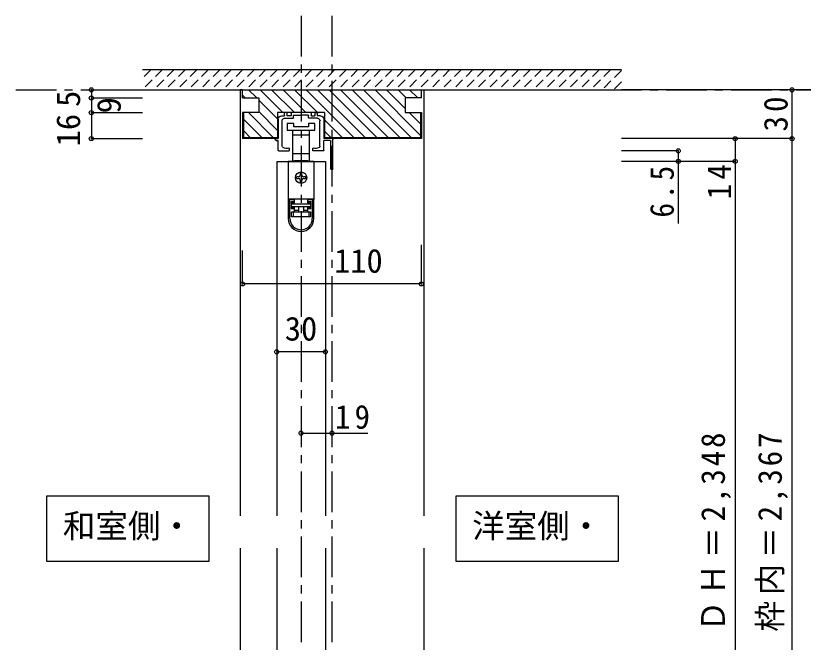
# Model space of a CAD drawing. Units: millimetres at full size, sheet at 1:5; details may follow other scales. Extents: x -973 to 977, y -701 to 696.
# Drawn here: x -565.3 to -81, y -387.5 to -2.5 of the extents above; entities that cross this region are included whole.
import ezdxf
from ezdxf.enums import TextEntityAlignment as Align

# ---------------------------------------------------------------- set-up
doc = ezdxf.new("R2010")
doc.units = ezdxf.units.MM
doc.header["$LTSCALE"] = 5
doc.header["$PDMODE"] = 32
doc.header["$PDSIZE"] = 2.5
doc.linetypes.add('CHAIN1', pattern=[8, 5, -1, 1, -1])
doc.linetypes.add('DASHED1', pattern=[1.8, 1.2, -0.6])
for name, color, linetype in [('0-1_通り芯', 4, 'CHAIN1'), ('0-4_枠', 3, 'Continuous'), ('0-6_扉', 6, 'Continuous'), ('0-7_金物', 7, 'Continuous'), ('0-A_文字', 7, 'Continuous'), ('0-B_寸法', 7, 'Continuous'), ('0-C_ハッチ', 4, 'DASHED1')]:
    doc.layers.add(name, color=color, linetype=linetype)
doc.styles.add('ＭＳ ゴシック', font='')
doc.styles.get('ＭＳ ゴシック').set_extended_font_data('MS Gothic')

# ---------------------------------------------------------------- blocks, each defined once
blk = doc.blocks.new('下荷重(戸車)')
at = {"layer": '0-7_金物'}
for p, q in [((8.5, 37.107), (4.5, 37.107)), ((-5.25, 30.107), (0, 30.107)), ((0, 30.107), (5.25, 30.107)), ((5.25, 30.107), (5.25, 33.107)), ((5.25, 18.507), (5.25, 30.107)), ((0, 18.507), (-5.25, 18.507)), ((-5.25, 18.507), (-5.25, 14.107)), ((5.25, 18.507), (0, 18.507)), ((5.25, 14.107), (5.25, 18.507)), ((7.9, 13.807), (-7.9, 13.807)), ((-7.9, 13.807), (-7.9, -9.493)), ((-5.25, 14.107), (-4, 14.107)), ((-4, 14.107), (-4, 13.807)), ((4, 14.107), (-4, 14.107)), ((4, 14.107), (5.25, 14.107)), ((4, 13.807), (4, 14.107)), ((7.9, 13.807), (7.9, -9.493)), ((-0.5, 6.307), (-0.5, 5.307)), ((0.5, 5.307), (0.5, 6.307)), ((-1.5, 4.307), (-2.5, 4.307)), ((-2.5, 3.307), (-1.5, 3.307)), ((-0.5, 2.307), (-0.5, 1.307)), ((0.5, 1.307), (0.5, 2.307)), ((2.5, 4.307), (1.5, 4.307)), ((1.5, 3.307), (2.5, 3.307)), ((7.9, -9.493), (-7.9, -9.493)), ((-7.9, -9.493), (-7.9, -9.593)), ((-6.9, -9.593), (-7.9, -9.593)), ((-7.9, -9.593), (-7.9, -21.293)), ((-4.2, -9.593), (-6.9, -9.593)), ((-6.9, -21.293), (-6.9, -9.593)), ((-4.9, -9.593), (-4.9, -9.493)), ((-4.2, -9.593), (-4.2, -10.593)), ((-4, -11.693), (-4, -9.493)), ((4, -9.493), (4, -11.693)), ((6.9, -9.593), (4.2, -9.593)), ((4.2, -10.593), (4.2, -9.593)), ((4.9, -9.493), (4.9, -9.593)), ((6.9, -9.593), (6.9, -21.293)), ((7.9, -9.593), (6.9, -9.593)), ((7.9, -9.493), (7.9, -9.593)), ((7.9, -21.293), (7.9, -9.593)), ((-6.1, -10.593), (-6.1, -15.293)), ((-6.1, -10.593), (-4.2, -10.593)), ((-6.1, -14.293), (-4.2, -14.293)), ((-5.9, -11.693), (-5.9, -12.193)), ((-4, -11.693), (-5.9, -11.693)), ((-5.9, -12.193), (5.9, -12.193)), ((-5.9, -14.193), (-5.9, -12.193)), ((5.9, -14.193), (-5.9, -14.193)), ((-4.2, -14.293), (-4.2, -15.293)), ((-4, -16.193), (-4, -14.193)), ((-1.5, -14.193), (-1.5, -17.193)), ((1.5, -14.193), (1.5, -17.193)), ((5.9, -11.693), (4, -11.693)), ((4.2, -11.593), (4.2, -10.593)), ((4.2, -10.593), (6.1, -10.593)), ((6.1, -11.593), (4.2, -11.593)), ((5.9, -12.193), (5.9, -11.693)), ((5.9, -12.193), (5.9, -14.193)), ((6.1, -15.293), (6.1, -10.593)), ((-4.2, -15.293), (-6.1, -15.293)), ((-5.9, -17.193), (-4.9, -17.193)), ((-4.9, -17.193), (4.9, -17.193)), ((-4.9, -17.193), (-4.9, -20.193)), ((-4.2, -15.293), (-4.2, -17.193)), ((1.5, -16.193), (4, -16.193)), ((6.1, -15.293), (4.2, -15.293)), ((4.2, -17.193), (4.2, -15.293)), ((4.9, -17.193), (5.9, -17.193)), ((5.9, -17.193), (5.9, -20.193)), ((4.9, -20.193), (-4.9, -20.193))]:
    blk.add_line(p, q, dxfattribs=at)
for points in [[(-8.5, 33.107), (0, 33.107), (8.5, 33.107), (8.5, 37.107)], [(4.5, 37.107), (4.5, 35.107), (-4.5, 35.107), (-4.5, 37.107), (-8.5, 37.107), (-8.5, 33.107)], [(-5.25, 33.107), (-5.25, 30.107), (-5.25, 18.507)], [(-4.2, -10.593), (-4.2, -11.593), (-6.1, -11.593)], [(4, -14.193), (4, -16.193), (4, -17.193)], [(4.2, -15.293), (4.2, -14.293), (6.1, -14.293)], [(-4.9, -20.193), (-5.9, -20.193), (-5.9, -17.193)], [(-4, -17.193), (-4, -16.193), (-1.5, -16.193)], [(5.9, -20.193), (4.9, -20.193), (4.9, -17.193)]]:
    blk.add_lwpolyline(points, dxfattribs=at)
blk.add_circle((0, 3.807), 3.5, dxfattribs=at)
for centre, radius, start, end in [((-1.5, 5.307), 1, 270, 0), ((0, 6.307), 0.5, 90, 180), ((0, 6.307), 0.5, 0, 90), ((1.5, 5.307), 1, 180, 270), ((-2.5, 3.807), 0.5, 90, 180), ((-2.5, 3.807), 0.5, 180, 270), ((-1.5, 2.307), 1, 0, 90), ((0, 1.307), 0.5, 180, 270), ((0, 1.307), 0.5, 270, 0), ((1.5, 2.307), 1, 90, 180), ((2.5, 3.807), 0.5, 0, 90), ((2.5, 3.807), 0.5, 270, 0), ((0, -21.293), 7.9, 180, 0), ((0, -21.293), 6.9, 180, 0)]:
    blk.add_arc(centre, radius, start, end, dxfattribs=at)
blk = doc.blocks.new('03')
at = {"layer": '0-B_寸法'}
for p, q in [((-13.079, 5.476), (-13.079, -6.524)), ((-11.079, 7.476), (-9.529, 7.476)), ((-9.229, 7.776), (-9.229, 9.176)), ((-9.229, 5.976), (-4.029, 5.976)), ((-8.029, 9.476), (-8.929, 9.476)), ((-7.729, 7.776), (-7.729, 9.176)), ((-5.529, 7.476), (-7.429, 7.476)), ((-5.229, 9.176), (-5.229, 7.776)), ((-4.929, 9.476), (6.771, 9.476)), ((-3.729, 6.276), (-3.729, 7.676)), ((-3.429, 7.976), (0.621, 7.976)), ((0.921, 8.276), (0.621, 7.976)), ((0.921, 8.276), (1.221, 7.976)), ((5.271, 7.976), (1.221, 7.976)), ((5.571, 6.276), (5.571, 7.676)), ((11.071, 5.976), (5.871, 5.976)), ((7.071, 9.176), (7.071, 7.776)), ((7.371, 7.476), (9.271, 7.476)), ((9.571, 7.776), (9.571, 9.176)), ((9.871, 9.476), (10.771, 9.476)), ((11.071, 7.776), (11.071, 9.176)), ((12.921, 7.476), (11.371, 7.476)), ((14.921, 5.476), (14.921, -6.524)), ((-10.679, -11.096), (-10.679, 4.476)), ((12.521, -11.096), (12.521, 4.476)), ((-18.679, -25.124), (-18.679, -7.024)), ((-18.179, -6.524), (-13.079, -6.524)), ((-17.479, -25.124), (-17.479, -8.224)), ((-16.979, -7.724), (-13.079, -7.724)), ((-13.079, -13.724), (-13.079, -7.724)), ((16.321, -6.524), (14.921, -6.524)), ((16.321, -7.724), (14.921, -7.724)), ((14.921, -13.724), (14.921, -7.724)), ((-12.779, -14.024), (-6.529, -14.024)), ((-6.229, -13.724), (-6.229, -12.649)), ((8.071, -13.724), (8.071, -12.649)), ((14.621, -14.024), (8.371, -14.024))]:
    blk.add_line(p, q, dxfattribs=at)
for centre, radius, start, end in [((-11.079, 5.476), 2, 90, 180), ((-9.229, 4.476), 1.5, 90, 180), ((-9.529, 7.776), 0.3, 270, 0), ((-8.929, 9.176), 0.3, 90, 180), ((-8.029, 9.176), 0.3, 0, 90), ((-7.429, 7.776), 0.3, 180, 270), ((-5.529, 7.776), 0.3, 270, 0), ((-4.929, 9.176), 0.3, 90, 180), ((-4.029, 6.276), 0.3, 270, 0), ((-3.429, 7.676), 0.3, 90, 180), ((5.271, 7.676), 0.3, 0, 90), ((5.871, 6.276), 0.3, 180, 270), ((6.771, 9.176), 0.3, 0, 90), ((7.371, 7.776), 0.3, 180, 270), ((9.271, 7.776), 0.3, 270, 0), ((9.871, 9.176), 0.3, 90, 180), ((10.771, 9.176), 0.3, 0, 90), ((11.371, 7.776), 0.3, 180, 270), ((11.071, 4.476), 1.5, 0, 90), ((12.921, 5.476), 2, 0, 90), ((-18.179, -7.024), 0.5, 90, 180), ((-16.979, -8.224), 0.5, 90, 180), ((16.321, -7.124), 0.6, 0, 90), ((16.321, -7.124), 0.6, 270, 0), ((-12.779, -13.724), 0.3, 180, 270), ((-9.679, -11.096), 1, 180, 243.25632), ((-7.879, -7.524), 5, 243.25632, 284.75682), ((-6.529, -12.649), 0.3, 0, 104.75682), ((-6.529, -13.724), 0.3, 270, 0), ((8.371, -12.649), 0.3, 75.24318, 180), ((8.371, -13.724), 0.3, 180, 270), ((9.721, -7.524), 5, 255.24318, 296.74368), ((11.521, -11.096), 1, 296.74368, 0), ((14.621, -13.724), 0.3, 270, 0), ((-18.079, -25.124), 0.6, 180, 0)]:
    blk.add_arc(centre, radius, start, end, dxfattribs=at)

msp = doc.modelspace()

# ---------------------------------------------------------------- linework, layer by layer
at = {"layer": '0-1_通り芯'}
for p, q in [((-389.847, -2.5), (-389.847, -567.5)), ((-370.847, -2.5), (-370.847, -577.5)), ((-565.347, -48), (-33.847, -48))]:
    msp.add_line(p, q, dxfattribs=at)
at = {"layer": '0-4_枠', "color": 4}
for p, q in [((-425.847, -48), (-427.347, -48)), ((-427.347, -48), (-427.347, -309.75)), ((-315.847, -48), (-314.347, -48)), ((-314.347, -48), (-314.347, -309.75)), ((-427.347, -329.75), (-427.347, -555.5)), ((-314.347, -329.75), (-314.347, -555.5))]:
    msp.add_line(p, q, dxfattribs=at)
at = {"layer": '0-4_枠'}
for p, q in [((-425.847, -48), (-315.847, -48)), ((-425.847, -53), (-425.847, -48)), ((-315.847, -53), (-315.847, -48)), ((-425.847, -53), (-415.847, -53)), ((-415.847, -53), (-415.847, -62)), ((-315.847, -53), (-325.847, -53)), ((-325.847, -53), (-325.847, -62)), ((-415.847, -62), (-425.847, -62)), ((-425.847, -62), (-425.847, -78)), ((-425.347, -62), (-425.347, -77.5)), ((-375.447, -62), (-404.247, -62)), ((-375.447, -62), (-375.447, -78)), ((-316.347, -62), (-316.347, -77.5)), ((-404.247, -77.5), (-425.347, -77.5)), ((-316.347, -77.5), (-375.447, -77.5)), ((-315.847, -78), (-375.447, -78))]:
    msp.add_line(p, q, dxfattribs=at)
for points in [[(-404.247, -62), (-404.247, -78), (-425.847, -78)], [(-325.847, -62), (-315.847, -62), (-315.847, -78)]]:
    msp.add_lwpolyline(points, dxfattribs=at)
at = {"layer": '0-6_扉'}
for p, q in [((-404.847, -92), (-374.847, -92)), ((-404.847, -92), (-404.847, -309.75)), ((-374.847, -92), (-374.847, -309.75)), ((-404.847, -329.75), (-404.847, -547.5)), ((-374.847, -329.75), (-374.847, -547.5))]:
    msp.add_line(p, q, dxfattribs=at)
at = {"layer": '0-7_金物', "color": 4, "linetype": 'DASHED1'}
for p, q in [((-482.136, -35.5), (-487.347, -40.711)), ((-475.065, -35.5), (-487.347, -47.782)), ((-467.994, -35.5), (-480.494, -48)), ((-460.923, -35.5), (-473.423, -48)), ((-453.852, -35.5), (-466.352, -48)), ((-446.781, -35.5), (-459.281, -48)), ((-439.71, -35.5), (-452.21, -48)), ((-432.638, -35.5), (-445.138, -48)), ((-425.567, -35.5), (-438.067, -48)), ((-418.496, -35.5), (-430.996, -48)), ((-411.425, -35.5), (-423.925, -48)), ((-404.354, -35.5), (-416.854, -48)), ((-397.283, -35.5), (-409.783, -48)), ((-390.212, -35.5), (-402.712, -48)), ((-383.141, -35.5), (-395.641, -48)), ((-376.07, -35.5), (-388.57, -48)), ((-368.999, -35.5), (-381.499, -48)), ((-361.928, -35.5), (-374.428, -48)), ((-354.857, -35.5), (-367.357, -48)), ((-347.786, -35.5), (-360.286, -48)), ((-340.715, -35.5), (-353.215, -48)), ((-333.644, -35.5), (-346.144, -48)), ((-326.572, -35.5), (-339.072, -48)), ((-319.501, -35.5), (-332.001, -48)), ((-312.43, -35.5), (-324.93, -48)), ((-305.359, -35.5), (-317.859, -48)), ((-298.288, -35.5), (-310.788, -48)), ((-291.217, -35.5), (-303.717, -48)), ((-284.146, -35.5), (-296.646, -48)), ((-277.075, -35.5), (-289.575, -48)), ((-270.004, -35.5), (-282.504, -48)), ((-262.933, -35.5), (-275.433, -48)), ((-255.862, -35.5), (-268.362, -48)), ((-248.791, -35.5), (-261.291, -48)), ((-241.72, -35.5), (-254.22, -48)), ((-234.649, -35.5), (-247.149, -48)), ((-227.578, -35.5), (-240.078, -48)), ((-220.506, -35.5), (-233.006, -48)), ((-213.435, -35.5), (-225.935, -48)), ((-206.364, -35.5), (-218.864, -48)), ((-199.293, -35.5), (-211.793, -48)), ((-192.847, -36.125), (-204.722, -48)), ((-192.847, -43.196), (-197.651, -48))]:
    msp.add_line(p, q, dxfattribs=at)
at = {"layer": '0-7_金物', "color": 2}
for p, q in [((-487.347, -35.5), (-192.847, -35.5)), ((-487.347, -48), (-192.847, -48))]:
    msp.add_line(p, q, dxfattribs=at)
at = {"layer": '0-A_文字'}
for p, q in [((-546.347, -297.75), (-546.347, -337.75)), ((-446.347, -297.75), (-546.347, -297.75)), ((-446.347, -337.75), (-446.347, -297.75)), ((-294.597, -297.75), (-294.597, -337.75)), ((-194.597, -297.75), (-294.597, -297.75)), ((-194.597, -337.75), (-194.597, -297.75)), ((-546.347, -337.75), (-446.347, -337.75)), ((-294.597, -337.75), (-194.597, -337.75))]:
    msp.add_line(p, q, dxfattribs=at)
at = {"layer": '0-B_寸法', "color": 4}
for p, q in [((-518.847, -48), (-518.847, -53)), ((-518.847, -48), (-487.347, -48)), ((-52.847, -48), (-192.847, -48)), ((-87.847, -567.5), (-87.847, -48)), ((-518.847, -53), (-518.847, -62)), ((-518.847, -53), (-487.347, -53)), ((-518.847, -62), (-518.847, -78)), ((-518.847, -62), (-487.347, -62)), ((-518.847, -78), (-487.347, -78)), ((-87.847, -78), (-192.847, -78)), ((-122.847, -78), (-122.847, -547.5)), ((-157.847, -85.5), (-192.847, -85.5)), ((-157.847, -85.5), (-157.847, -130.056)), ((-122.847, -92), (-192.847, -92)), ((-315.847, -167.304), (-315.847, -143.246)), ((-425.847, -167.304), (-425.847, -146.746)), ((-315.847, -167.304), (-425.847, -167.304)), ((-374.847, -209), (-404.847, -209)), ((-389.847, -259), (-348.847, -259))]:
    msp.add_line(p, q, dxfattribs=at)
at = {"layer": '0-B_寸法'}
for p in [(-518.847, -48), (-87.847, -48), (-518.847, -53), (-518.847, -62), (-518.847, -78), (-122.847, -78), (-87.847, -78), (-157.847, -85.5), (-157.847, -92), (-122.847, -92), (-425.847, -167.304), (-315.847, -167.304), (-404.847, -209), (-374.847, -209), (-389.847, -259), (-370.847, -259)]:
    msp.add_point(p, dxfattribs=at)
at = {"layer": '0-C_ハッチ', "linetype": 'Continuous'}
for p, q in [((-417.115, -53), (-422.115, -48)), ((-401.044, -62), (-415.044, -48)), ((-393.973, -62), (-407.973, -48)), ((-386.902, -62), (-400.902, -48)), ((-379.831, -62), (-393.831, -48)), ((-357.26, -77.5), (-386.76, -48)), ((-350.189, -77.5), (-379.689, -48)), ((-343.118, -77.5), (-372.618, -48)), ((-336.047, -77.5), (-365.547, -48)), ((-328.976, -77.5), (-358.476, -48)), ((-321.905, -77.5), (-351.405, -48)), ((-316.347, -75.987), (-344.334, -48)), ((-325.847, -59.416), (-337.263, -48)), ((-325.192, -53), (-330.192, -48)), ((-318.121, -53), (-323.121, -48)), ((-316.049, -48), (-315.847, -48.203)), ((-424.187, -53), (-425.847, -51.34)), ((-404.247, -65.869), (-415.847, -54.269)), ((-406.758, -77.5), (-422.258, -62)), ((-404.247, -72.94), (-415.847, -61.34)), ((-316.347, -68.916), (-323.263, -62)), ((-413.829, -77.5), (-425.347, -65.982)), ((-375.447, -66.384), (-364.331, -77.5)), ((-420.9, -77.5), (-425.347, -73.053)), ((-371.402, -77.5), (-375.447, -73.455))]:
    msp.add_line(p, q, dxfattribs=at)

# ---------------------------------------------------------------- block references
at = {"layer": '0-7_金物', "xscale": -1}
msp.add_blockref('03', (-388.926, -71.476), dxfattribs=at)
at = {"layer": '0-7_金物'}
msp.add_blockref('下荷重(戸車)', (-389.847, -105.807), dxfattribs=at)

# ---------------------------------------------------------------- texts
at = {"layer": '0-A_文字', "style": 'ＭＳ ゴシック'}
for s, p in [('和室側・', (-536.347, -327.75)), ('洋室側・', (-284.597, -327.75))]:
    msp.add_text(s, height=14.66, dxfattribs=at).set_placement(p, align=Align.BOTTOM_LEFT)
at = {"layer": '0-B_寸法', "style": 'ＭＳ ゴシック'}
for s, p in [('5', (-521.347, -58.515)), ('9', (-496.347, -62.5)), ('16', (-521.347, -82.726))]:
    msp.add_text(s, height=14.66, rotation=90, dxfattribs=at).set_placement(p, align=Align.BOTTOM_LEFT)
for s, p in [('110', (-369.552, -164.804)), ('30', (-399.847, -206.5))]:
    msp.add_text(s, height=14.66, dxfattribs=at).set_placement(p, align=Align.BOTTOM_LEFT)
at = {"layer": '0-B_寸法', "char_height": 14.66, "attachment_point": 7, "rotation": 90, "style": 'ＭＳ ゴシック'}
for s, insert in [('\\T1.27;\\W0.95;30', (-90.347, -73.625)), ('\\T1.27;\\W0.9;6.5', (-160.347, -126.5)), ('\\T1.27;\\W0.95;14', (-125.347, -115.25)), ('\\T1.19;\\W0.95;ＤＨ＝2,348', (-125.347, -381)), ('\\T1.19;\\W0.95;枠内＝2,367', (-90.347, -381))]:
    msp.add_mtext(s, dxfattribs=dict(at, insert=insert))
at = {"layer": '0-B_寸法', "insert": (-368.972, -256.5), "char_height": 14.66, "attachment_point": 7, "style": 'ＭＳ ゴシック'}
msp.add_mtext('\\T1.27;\\W0.95;19', dxfattribs=at)

doc.saveas('drawing.dxf')
